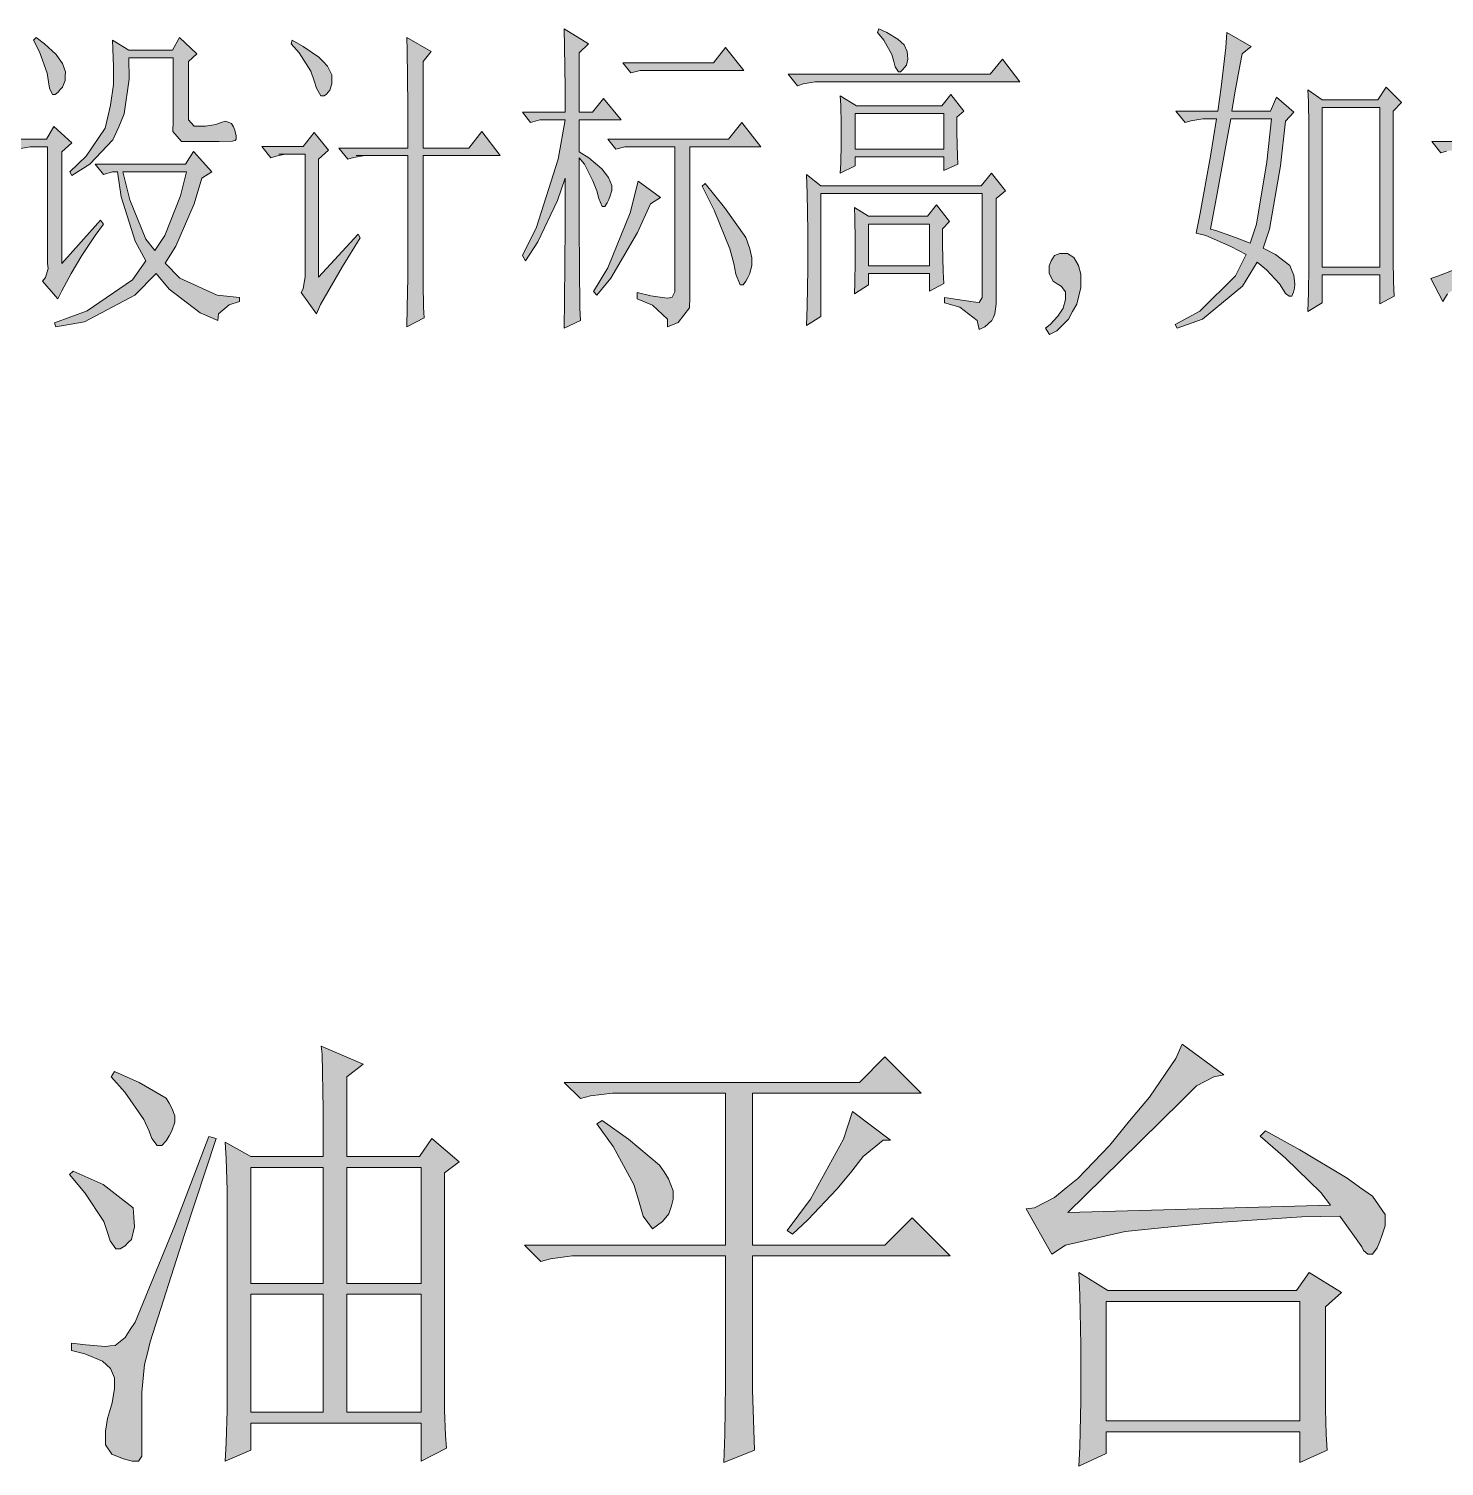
# Model space of a CAD drawing. Header units: millimetres. Extents: x 0 to 586, y 0 to 414.
# Drawn here: x 407.25 to 424.46, y 130.08 to 147.56 of the extents above; entities that cross this region are included whole.
import ezdxf

# ---------------------------------------------------------------- set-up
doc = ezdxf.new("R2010")
doc.units = ezdxf.units.MM

msp = doc.modelspace()

# ---------------------------------------------------------------- hatches: boundary and pattern name
h = msp.add_hatch(color=0)
h.dxf.hatch_style = 2
h.paths.add_polyline_path([(413.945917, 145.990028), (413.945917, 145.153944), (413.952972, 144.166167), (413.960028, 144.014472), (413.762472, 143.919222), (413.766, 144.250833), (413.773056, 145.161), (413.773056, 145.743083), (413.681333, 145.471444), (413.441444, 144.9705), (413.293278, 144.737667), (413.254472, 144.801167), (413.427333, 145.146889), (413.688389, 145.972389), (413.773056, 146.452167), (413.466139, 146.452167), (413.35325, 146.420417), (413.254472, 146.543889), (413.773056, 146.543889), (413.773056, 146.836694), (413.766, 147.344694), (413.762472, 147.559889), (414.058806, 147.376444), (413.945917, 147.267083), (413.945917, 146.543889), (414.108194, 146.543889), (414.24225, 146.713222), (414.453917, 146.452167), (413.945917, 146.452167), (413.945917, 146.064111), (414.062333, 145.990028), (414.221083, 145.855972), (414.259889, 145.803056), (414.302222, 145.750139), (414.341028, 145.654889), (414.341028, 145.619611), (414.341028, 145.594917), (414.323389, 145.527889), (414.30575, 145.485556), (414.284583, 145.443222), (414.256361, 145.400889), (414.24225, 145.400889), (414.224611, 145.400889), (414.182278, 145.496139), (414.157583, 145.587861), (414.111722, 145.711333), (414.009417, 145.912417)])
h = msp.add_hatch(color=0)
h.dxf.hatch_style = 2
h.paths.add_polyline_path([(417.572472, 147.514028), (417.586583, 147.559889), (417.685361, 147.514028), (417.819417, 147.432889), (417.858222, 147.397611), (417.8935, 147.365861), (417.932306, 147.284722), (417.935833, 147.238861), (417.939361, 147.189472), (417.921722, 147.118917), (417.900556, 147.090694), (417.879389, 147.062472), (417.851167, 147.037778), (417.826472, 147.037778), (417.787667, 147.09775), (417.770028, 147.16125), (417.745333, 147.245917), (417.646556, 147.422306)])
h = msp.add_hatch(color=0)
h.paths.add_polyline_path([(421.816389, 147.514028), (422.112722, 147.344694), (422.003361, 147.252972), (421.978667, 147.1295), (421.915167, 146.78025), (421.879889, 146.558), (422.349083, 146.558), (422.419639, 146.727333), (422.631306, 146.543889), (422.532528, 146.434528), (422.469028, 145.894778), (422.334972, 145.122194), (422.260889, 144.892889), (422.409056, 144.815278), (422.581917, 144.681222), (422.606611, 144.62125), (422.631306, 144.564806), (422.645417, 144.455444), (422.638361, 144.406056), (422.627778, 144.356667), (422.606611, 144.307278), (422.5925, 144.307278), (422.574861, 144.307278), (422.532528, 144.342556), (422.507833, 144.381361), (422.458444, 144.458972), (422.299694, 144.628306), (422.186806, 144.723556), (422.006889, 144.43075), (421.520056, 144.028583), (421.213139, 143.919222), (421.188444, 143.965083), (421.488306, 144.127361), (421.922222, 144.554222), (422.05275, 144.815278), (421.865778, 144.914056), (421.562389, 145.044583), (421.445972, 145.076333), (421.495361, 145.316222), (421.618833, 146.011194), (421.692917, 146.466278), (421.60825, 146.466278), (421.527111, 146.466278), (421.378944, 146.441583), (421.311917, 146.420417), (421.199028, 146.558), (421.707028, 146.558), (421.749361, 146.850806), (421.805806, 147.330583)])
h.paths.add_polyline_path([(421.618833, 145.122194), (421.682333, 145.108083), (421.922222, 145.023417), (422.102139, 144.952861), (422.176222, 145.185694), (422.303222, 145.940639), (422.359667, 146.466278), (421.865778, 146.466278), (421.823444, 146.226389), (421.699972, 145.556111)])
h = msp.add_hatch(color=0)
h.dxf.hatch_style = 2
h.paths.add_polyline_path([(407.310167, 147.422306), (407.345444, 147.454056), (407.444222, 147.376444), (407.585333, 147.245917), (407.624139, 147.193), (407.662944, 147.136556), (407.70175, 147.03425), (407.698222, 146.984861), (407.694694, 146.931944), (407.662944, 146.850806), (407.634722, 146.822583), (407.610028, 146.790833), (407.57475, 146.759083), (407.543, 146.759083), (407.507722, 146.836694), (407.493611, 146.914306), (407.475972, 147.020139), (407.38425, 147.277667)])
h = msp.add_hatch(color=0)
h.dxf.hatch_style = 2
h.paths.add_polyline_path([(409.197528, 146.529778), (409.197528, 146.452167), (409.264556, 146.374556), (409.331583, 146.374556), (409.402139, 146.374556), (409.529139, 146.395722), (409.592639, 146.420417), (409.645556, 146.434528), (409.719639, 146.409833), (409.740806, 146.3675), (409.758444, 146.325167), (409.776083, 146.258139), (409.776083, 146.236972), (409.776083, 146.219333), (409.761972, 146.201694), (409.744333, 146.198167), (409.730222, 146.194639), (409.567944, 146.187583), (409.419778, 146.187583), (409.222222, 146.187583), (409.109333, 146.187583), (409.007028, 146.311056), (409.010556, 146.434528), (409.010556, 147.207111), (408.470806, 147.207111), (408.474333, 146.946056), (408.414361, 146.52625), (408.347333, 146.3675), (408.276778, 146.20875), (407.994556, 145.912417), (407.779361, 145.774833), (407.754667, 145.820694), (407.952222, 146.011194), (408.181528, 146.349861), (408.216806, 146.490972), (408.248556, 146.632083), (408.283833, 146.882556), (408.283833, 146.991917), (408.283833, 147.101278), (408.276778, 147.316472), (408.27325, 147.422306), (408.470806, 147.298833), (408.999972, 147.298833), (409.084639, 147.454056), (409.296306, 147.252972), (409.197528, 147.16125)])
h = msp.add_hatch(color=0)
h.dxf.hatch_style = 2
h.paths.add_polyline_path([(410.442833, 147.376444), (410.456944, 147.422306), (410.591, 147.344694), (410.777972, 147.214167), (410.830889, 147.16125), (410.883806, 147.104806), (410.936722, 146.998972), (410.936722, 146.946056), (410.936722, 146.889611), (410.915556, 146.812), (410.894389, 146.790833), (410.873222, 146.766139), (410.845, 146.744972), (410.806194, 146.744972), (410.74975, 146.836694), (410.725056, 146.928417), (410.682722, 147.044833), (410.541611, 147.267083)])
h = msp.add_hatch(color=0)
h.dxf.hatch_style = 2
h.paths.add_polyline_path([(411.861, 146.109972), (411.861, 146.628556), (411.853944, 147.298833), (411.850417, 147.454056), (412.14675, 147.284722), (412.047972, 147.16125), (412.047972, 146.109972), (412.601833, 146.109972), (412.760583, 146.311056), (412.982833, 146.01825), (412.047972, 146.01825), (412.047972, 144.614194), (412.047972, 144.4625), (412.0515, 144.17675), (412.058556, 144.046222), (411.850417, 143.936861), (411.853944, 144.17675), (411.861, 144.536583), (411.861, 144.660056), (411.861, 146.01825), (411.233056, 146.01825), (411.4165, 146.01825), (411.342417, 146.01825), (411.201306, 145.993556), (411.134278, 145.972389), (411.021389, 146.109972)])
h = msp.add_hatch(color=0)
h.dxf.hatch_style = 2
h.paths.add_polyline_path([(414.475083, 147.147139), (415.57575, 147.147139), (415.723917, 147.330583), (415.946167, 147.051889), (414.68675, 147.051889), (414.573861, 147.023667)])
h = msp.add_hatch(color=0)
h.dxf.hatch_style = 2
h.paths.add_polyline_path([(424.938472, 144.769417), (425.432361, 144.984611), (425.442944, 144.907), (424.998444, 144.670639), (424.501028, 144.339028), (424.444583, 144.243778), (424.296417, 144.522472), (424.3705, 144.547167), (424.603333, 144.638889), (424.765611, 144.705917), (424.765611, 146.095861), (424.716222, 146.095861), (424.635083, 146.095861), (424.486917, 146.071167), (424.419889, 146.05), (424.310528, 146.187583), (424.765611, 146.187583), (424.765611, 146.896667), (424.765611, 147.006028), (424.758556, 147.267083), (424.7515, 147.422306), (425.03725, 147.252972), (424.938472, 147.143611), (424.938472, 146.187583), (425.061944, 146.187583), (425.196, 146.356917), (425.407667, 146.095861), (424.938472, 146.095861)])
h = msp.add_hatch(color=0)
h.dxf.hatch_style = 2
h.paths.add_polyline_path([(416.485917, 147.006028), (418.94125, 147.006028), (419.089417, 147.189472), (419.301083, 146.914306), (416.895139, 146.914306), (416.814, 146.914306), (416.665833, 146.889611), (416.598806, 146.864917)])
h = msp.add_hatch(color=0)
h.paths.add_polyline_path([(423.841333, 144.847028), (423.841333, 144.755306), (423.844861, 144.483667), (423.851917, 144.307278), (423.679056, 144.215556), (423.679056, 144.568333), (422.977028, 144.568333), (422.977028, 144.229667), (422.804167, 144.120306), (422.811222, 144.353139), (422.81475, 144.660056), (422.81475, 144.737667), (422.81475, 146.247556), (422.81475, 146.388667), (422.811222, 146.674417), (422.804167, 146.819056), (422.977028, 146.695583), (423.654361, 146.695583), (423.753139, 146.850806), (423.940111, 146.663833), (423.841333, 146.558)])
h.paths.add_polyline_path([(422.977028, 146.603861), (422.977028, 144.660056), (423.679056, 144.660056), (423.679056, 146.603861)])
h = msp.add_hatch(color=0)
h.paths.add_polyline_path([(417.117389, 145.803056), (417.124444, 145.926528), (417.127972, 146.166417), (417.127972, 146.282833), (417.127972, 146.39925), (417.124444, 146.628556), (417.117389, 146.744972), (417.314944, 146.6215), (418.352111, 146.6215), (418.461472, 146.759083), (418.620222, 146.558), (418.535556, 146.483917), (418.535556, 146.296944), (418.542611, 146.011194), (418.546139, 145.912417), (418.376806, 145.834806), (418.376806, 146.004139), (417.300833, 146.004139), (417.300833, 145.894778)])
h.paths.add_polyline_path([(417.300833, 146.529778), (417.300833, 146.095861), (418.376806, 146.095861), (418.376806, 146.529778)])
h = msp.add_hatch(color=0)
h.dxf.hatch_style = 2
h.paths.add_polyline_path([(407.655889, 144.705917), (408.125083, 145.231556), (408.160361, 145.185694), (408.061583, 145.048111), (407.899306, 144.801167), (407.832278, 144.691806), (407.768778, 144.582444), (407.655889, 144.374306), (407.6065, 144.275528), (407.419528, 144.490722), (407.458333, 144.536583), (407.490083, 144.645944), (407.483028, 144.705917), (407.483028, 146.124083), (407.32075, 146.124083), (407.271361, 146.124083), (407.154944, 146.102917), (407.087917, 146.078222), (406.975028, 146.219333), (407.468917, 146.219333), (407.557111, 146.371028), (407.779361, 146.173472), (407.655889, 146.064111)])
h = msp.add_hatch(color=0)
h.dxf.hatch_style = 2
h.paths.add_polyline_path([(410.774444, 144.540111), (411.25775, 145.062222), (411.282444, 145.016361), (411.06725, 144.670639), (410.799139, 144.2085), (410.74975, 144.092083), (410.566306, 144.353139), (410.591, 144.399), (410.615694, 144.547167), (410.615694, 144.645944), (410.615694, 146.035889), (410.294667, 146.035889), (410.407556, 146.035889), (410.36875, 146.035889), (410.262917, 146.011194), (410.195889, 145.990028), (410.086528, 146.127611), (410.591, 146.127611), (410.725056, 146.296944), (410.897917, 146.08175), (410.774444, 145.972389)])
h = msp.add_hatch(color=0)
h.dxf.hatch_style = 2
h.paths.add_polyline_path([(414.647944, 144.353139), (414.817278, 144.314333), (415.014833, 144.282583), (415.043056, 144.289639), (415.074806, 144.296694), (415.106556, 144.360194), (415.106556, 144.413111), (415.106556, 146.124083), (414.499778, 146.124083), (414.390417, 146.095861), (414.291639, 146.219333), (415.759194, 146.219333), (415.921472, 146.420417), (416.154306, 146.124083), (415.29, 146.124083), (415.29, 144.289639), (415.286472, 144.166167), (415.148889, 143.989778), (415.018361, 143.936861), (415.018361, 144.028583), (414.834917, 144.197917), (414.647944, 144.275528)])
h = msp.add_hatch(color=0)
h.paths.add_polyline_path([(408.061583, 145.912417), (409.158722, 145.912417), (409.2575, 146.067639), (409.47975, 145.820694), (409.356278, 145.743083), (409.264556, 145.432639), (409.042306, 144.917583), (408.911778, 144.709444), (409.091694, 144.529528), (409.54325, 144.321389), (409.814889, 144.293167), (409.814889, 144.243778), (409.691417, 144.204972), (409.560889, 144.092083), (409.553833, 144.014472), (409.338639, 144.106194), (408.961167, 144.391944), (408.802417, 144.585972), (408.541361, 144.321389), (407.931056, 143.996833), (407.581806, 143.936861), (407.567694, 143.982722), (407.962806, 144.130889), (408.516667, 144.508361), (408.678944, 144.737667), (408.548417, 144.977556), (408.375556, 145.517306), (408.333222, 145.820694), (408.27325, 145.820694), (408.160361, 145.788944)])
h.paths.add_polyline_path([(408.396722, 145.820694), (408.481389, 145.4785), (408.678944, 145.00225), (408.788306, 144.864667), (408.90825, 145.048111), (409.09875, 145.527889), (409.172833, 145.820694)])
h = msp.add_hatch(color=0)
h.dxf.hatch_style = 2
h.paths.add_polyline_path([(418.387389, 144.293167), (418.542611, 144.268472), (418.733111, 144.24025), (418.768389, 144.236722), (418.807194, 144.233194), (418.842472, 144.293167), (418.842472, 144.353139), (418.842472, 145.556111), (416.881028, 145.556111), (416.881028, 144.060333), (416.708167, 143.950972), (416.715222, 144.183806), (416.722278, 144.642417), (416.722278, 144.871722), (416.722278, 145.0975), (416.715222, 145.556111), (416.708167, 145.788944), (416.881028, 145.651361), (418.831889, 145.651361), (418.955361, 145.803056), (419.128222, 145.587861), (419.015333, 145.496139), (419.015333, 144.293167), (419.015333, 144.215556), (418.997694, 144.095611), (418.980056, 144.053278), (418.962417, 144.010944), (418.874222, 143.936861), (418.807194, 143.905111), (418.7825, 144.014472), (418.570833, 144.17675), (418.387389, 144.229667)])
h = msp.add_hatch(color=0)
h.dxf.hatch_style = 2
h.paths.add_polyline_path([(414.662056, 145.707806), (414.933694, 145.51025), (414.810222, 145.432639), (414.655, 145.083389), (414.330444, 144.529528), (414.157583, 144.321389), (414.118778, 144.36725), (414.291639, 144.653), (414.563278, 145.323278)])
h = msp.add_hatch(color=0)
h.dxf.hatch_style = 2
h.paths.add_polyline_path([(415.476972, 145.679583), (415.709806, 145.386778), (415.970861, 145.023417), (415.995556, 144.952861), (416.02025, 144.885833), (416.044944, 144.776472), (416.044944, 144.737667), (416.044944, 144.68475), (416.02025, 144.582444), (415.995556, 144.536583), (415.970861, 144.490722), (415.939111, 144.444861), (415.900306, 144.444861), (415.847389, 144.575389), (415.822694, 144.705917), (415.776833, 144.885833), (415.586333, 145.355028), (415.438167, 145.647833)])
h = msp.add_hatch(color=0)
h.paths.add_polyline_path([(418.362694, 145.125722), (418.362694, 144.93875), (418.36975, 144.607139), (418.376806, 144.4625), (418.203944, 144.370778), (418.203944, 144.585972), (417.463111, 144.585972), (417.463111, 144.448389), (417.29025, 144.339028), (417.297306, 144.469556), (417.300833, 144.730611), (417.300833, 144.864667), (417.300833, 144.995194), (417.297306, 145.25625), (417.29025, 145.386778), (417.463111, 145.280944), (418.17925, 145.280944), (418.288611, 145.418528), (418.447361, 145.217444)])
h.paths.add_polyline_path([(417.463111, 145.185694), (417.463111, 144.677694), (418.203944, 144.677694), (418.203944, 145.185694)])
h = msp.add_hatch(color=0)
h.dxf.hatch_style = 2
h.paths.add_polyline_path([(419.657389, 144.645944), (419.657389, 144.677694), (419.682083, 144.737667), (419.70325, 144.769417), (419.724417, 144.801167), (419.787917, 144.829389), (419.83025, 144.829389), (419.879639, 144.829389), (419.95725, 144.78), (419.985472, 144.730611), (420.013694, 144.681222), (420.041917, 144.575389), (420.041917, 144.522472), (420.041917, 144.413111), (419.992528, 144.212028), (419.943139, 144.120306), (419.89375, 144.028583), (419.752639, 143.887472), (419.660917, 143.841611), (419.611528, 143.919222), (419.6715, 143.965083), (419.763222, 144.063861), (419.794972, 144.11325), (419.826722, 144.162639), (419.854944, 144.268472), (419.854944, 144.321389), (419.854944, 144.360194), (419.805556, 144.43075), (419.756167, 144.458972), (419.706778, 144.490722), (419.657389, 144.582444)])
h = msp.add_hatch(color=0)
h.paths.add_polyline_path([(409.642028, 130.146778), (409.652611, 130.369028), (409.666722, 130.764139), (409.666722, 130.940528), (409.666722, 133.25475), (409.666722, 133.441722), (409.652611, 133.82625), (409.642028, 134.023806), (409.952472, 133.847417), (410.834417, 133.847417), (410.834417, 134.422444), (410.820306, 135.092722), (410.809722, 135.1915), (411.317722, 134.972778), (411.120167, 134.817556), (411.120167, 133.847417), (412.002111, 133.847417), (412.153806, 134.069667), (412.485417, 133.783917), (412.309028, 133.649861), (412.309028, 130.919361), (412.309028, 130.764139), (412.319611, 130.457222), (412.330194, 130.302), (412.023278, 130.146778), (412.023278, 130.608917), (409.952472, 130.608917), (409.952472, 130.280833)])
h.paths.add_polyline_path([(411.120167, 132.17525), (411.120167, 130.739444), (412.023278, 130.739444), (412.023278, 132.17525)])
h.paths.add_polyline_path([(411.120167, 133.716889), (411.120167, 132.305778), (412.023278, 132.305778), (412.023278, 133.716889)])
h.paths.add_polyline_path([(409.952472, 132.17525), (409.952472, 130.739444), (410.834417, 130.739444), (410.834417, 132.17525)])
h.paths.add_polyline_path([(409.952472, 133.716889), (409.952472, 132.305778), (410.834417, 132.305778), (410.834417, 133.716889)])
h = msp.add_hatch(color=0)
h.dxf.hatch_style = 2
h.paths.add_polyline_path([(419.886694, 133.170083), (423.079333, 133.258278), (422.959389, 133.409972), (422.529, 133.829778), (422.222083, 134.094361), (422.289111, 134.161389), (422.705389, 133.928556), (423.280417, 133.586361), (423.432111, 133.477), (423.587333, 133.367639), (423.742556, 133.145389), (423.742556, 133.036028), (423.742556, 133.004278), (423.707278, 132.894917), (423.675528, 132.817306), (423.643778, 132.739694), (423.587333, 132.662083), (423.566167, 132.662083), (423.530889, 132.662083), (423.477972, 132.704417), (423.456806, 132.750278), (423.389778, 132.849056), (423.255722, 133.036028), (423.192222, 133.124222), (422.730083, 133.113639), (421.7035, 133.046611), (421.142583, 132.993694), (420.581667, 132.93725), (419.854944, 132.771444), (419.689139, 132.662083), (419.378694, 133.212417), (419.481, 133.223), (419.720889, 133.35), (419.865528, 133.466417), (420.006639, 133.582833), (420.394694, 133.988528), (420.634583, 134.281333), (420.878, 134.570611), (421.199028, 135.039806), (421.273111, 135.216194), (421.781111, 134.84225), (421.661167, 134.817556), (421.4495, 134.708194), (421.361306, 134.62), (421.262528, 134.521222), (420.525222, 133.7945)])
h = msp.add_hatch(color=0)
h.dxf.hatch_style = 2
h.paths.add_polyline_path([(416.052, 131.250972), (416.052, 131.007556), (416.066111, 130.52425), (416.076694, 130.280833), (415.70275, 130.129139), (415.713333, 130.467806), (415.723917, 131.085167), (415.723917, 131.360333), (415.723917, 132.640917), (414.005889, 132.640917), (413.86125, 132.640917), (413.596667, 132.605639), (413.476722, 132.573889), (413.279167, 132.771444), (415.723917, 132.771444), (415.723917, 134.62), (414.489194, 134.62), (414.348083, 134.62), (414.0835, 134.584722), (413.960028, 134.552972), (413.762472, 134.750528), (417.35375, 134.750528), (417.660667, 135.060972), (418.101639, 134.62), (416.052, 134.62), (416.052, 132.771444), (417.660667, 132.771444), (417.992278, 133.103056), (418.454417, 132.640917), (416.052, 132.640917)])
h = msp.add_hatch(color=0)
h.dxf.hatch_style = 2
h.paths.add_polyline_path([(408.297944, 134.881056), (408.597806, 134.750528), (408.925889, 134.5565), (408.961167, 134.496528), (408.992917, 134.436556), (409.028194, 134.344833), (409.028194, 134.309556), (409.028194, 134.267222), (408.992917, 134.161389), (408.961167, 134.101417), (408.925889, 134.041444), (408.872972, 133.981472), (408.851806, 133.981472), (408.816528, 133.981472), (408.7495, 134.069667), (408.71775, 134.157861), (408.650722, 134.298972), (408.421417, 134.630583), (408.255611, 134.817556)])
h = msp.add_hatch(color=0)
h.dxf.hatch_style = 2
h.paths.add_polyline_path([(417.265556, 134.39775), (417.727694, 134.0485), (417.6395, 134.0485), (417.396083, 133.850944), (417.244389, 133.649861), (417.078583, 133.452306), (416.725806, 133.078361), (416.538833, 132.9055), (416.471806, 132.947833), (416.757556, 133.332361), (417.156194, 134.059083)])
h = msp.add_hatch(color=0)
h.dxf.hatch_style = 2
h.paths.add_polyline_path([(414.224611, 134.288389), (414.545639, 134.059083), (414.919583, 133.745111), (414.976028, 133.663972), (415.028944, 133.579306), (415.085389, 133.431139), (415.085389, 133.367639), (415.085389, 133.332361), (415.06775, 133.251222), (415.050111, 133.201833), (415.036, 133.152444), (414.958389, 133.057194), (414.898417, 133.014861), (414.834917, 132.969), (414.722028, 133.124222), (414.665583, 133.321778), (414.609139, 133.50875), (414.358667, 133.970889), (414.157583, 134.246056)])
h = msp.add_hatch(color=0)
h.dxf.hatch_style = 2
h.paths.add_polyline_path([(409.532667, 134.066139), (409.148139, 132.901972), (408.728333, 131.596694), (408.696583, 131.459111), (408.661306, 131.321528), (408.629556, 130.982861), (408.629556, 130.785306), (408.629556, 130.58775), (408.629556, 130.330222), (408.629556, 130.266722), (408.629556, 130.20675), (408.587222, 130.146778), (408.541361, 130.146778), (408.509611, 130.146778), (408.403778, 130.175), (408.333222, 130.203222), (408.262667, 130.231444), (408.188583, 130.344333), (408.188583, 130.432528), (408.188583, 130.510139), (408.20975, 130.665361), (408.234444, 130.742972), (408.266194, 130.852333), (408.297944, 131.028722), (408.297944, 131.09575), (408.297944, 131.15925), (408.248556, 131.272139), (408.199167, 131.314472), (408.149778, 131.360333), (407.934583, 131.448528), (407.772306, 131.490861), (407.772306, 131.579056), (407.948694, 131.557889), (408.185056, 131.54025), (408.245028, 131.547306), (408.305, 131.550833), (408.424944, 131.649611), (408.488444, 131.744861), (408.548417, 131.836583), (409.028194, 133.011333), (409.444472, 134.090833)])
h = msp.add_hatch(color=0)
h.dxf.hatch_style = 2
h.paths.add_polyline_path([(407.793472, 133.671028), (408.156833, 133.50875), (408.523722, 133.226528), (408.530778, 133.110111), (408.537833, 132.993694), (408.502556, 132.842), (408.46375, 132.803194), (408.424944, 132.764389), (408.364972, 132.725583), (408.343806, 132.725583), (408.312056, 132.725583), (408.245028, 132.824361), (408.20975, 132.923139), (408.167417, 133.057194), (407.934583, 133.406444), (407.747611, 133.628694)])
h = msp.add_hatch(color=0)
h.paths.add_polyline_path([(420.017222, 130.083278), (420.031333, 130.316111), (420.041917, 130.880556), (420.041917, 131.219222), (420.041917, 131.554361), (420.031333, 132.164667), (420.017222, 132.439833), (420.37, 132.221111), (422.663056, 132.221111), (422.818278, 132.439833), (423.213389, 132.196417), (423.015833, 132.020028), (423.015833, 130.898194), (423.015833, 130.77825), (423.026417, 130.467806), (423.037, 130.280833), (422.705389, 130.129139), (422.705389, 130.503083), (420.348833, 130.503083), (420.348833, 130.2385)])
h.paths.add_polyline_path([(420.348833, 132.087056), (420.348833, 130.633611), (422.705389, 130.633611), (422.705389, 132.087056)])

# ---------------------------------------------------------------- linework, layer by layer
at = {"color": 0, "lineweight": 0}
for points in [[(413.945917, 145.990028), (413.945917, 145.153944), (413.952972, 144.166167), (413.960028, 144.014472), (413.762472, 143.919222), (413.766, 144.250833), (413.773056, 145.161), (413.773056, 145.743083), (413.681333, 145.471444), (413.441444, 144.9705), (413.293278, 144.737667), (413.254472, 144.801167), (413.427333, 145.146889), (413.688389, 145.972389), (413.773056, 146.452167), (413.466139, 146.452167), (413.35325, 146.420417), (413.254472, 146.543889), (413.773056, 146.543889), (413.773056, 146.836694), (413.766, 147.344694), (413.762472, 147.559889), (414.058806, 147.376444), (413.945917, 147.267083), (413.945917, 146.543889), (414.108194, 146.543889), (414.24225, 146.713222), (414.453917, 146.452167), (413.945917, 146.452167), (413.945917, 146.064111), (414.062333, 145.990028), (414.221083, 145.855972), (414.259889, 145.803056), (414.302222, 145.750139), (414.341028, 145.654889), (414.341028, 145.619611), (414.341028, 145.594917), (414.323389, 145.527889), (414.30575, 145.485556), (414.284583, 145.443222), (414.256361, 145.400889), (414.24225, 145.400889), (414.224611, 145.400889), (414.182278, 145.496139), (414.157583, 145.587861), (414.111722, 145.711333), (414.009417, 145.912417)], [(417.572472, 147.514028), (417.586583, 147.559889), (417.685361, 147.514028), (417.819417, 147.432889), (417.858222, 147.397611), (417.8935, 147.365861), (417.932306, 147.284722), (417.935833, 147.238861), (417.939361, 147.189472), (417.921722, 147.118917), (417.900556, 147.090694), (417.879389, 147.062472), (417.851167, 147.037778), (417.826472, 147.037778), (417.787667, 147.09775), (417.770028, 147.16125), (417.745333, 147.245917), (417.646556, 147.422306)], [(421.816389, 147.514028), (422.112722, 147.344694), (422.003361, 147.252972), (421.978667, 147.1295), (421.915167, 146.78025), (421.879889, 146.558), (422.349083, 146.558), (422.419639, 146.727333), (422.631306, 146.543889), (422.532528, 146.434528), (422.469028, 145.894778), (422.334972, 145.122194), (422.260889, 144.892889), (422.409056, 144.815278), (422.581917, 144.681222), (422.606611, 144.62125), (422.631306, 144.564806), (422.645417, 144.455444), (422.638361, 144.406056), (422.627778, 144.356667), (422.606611, 144.307278), (422.5925, 144.307278), (422.574861, 144.307278), (422.532528, 144.342556), (422.507833, 144.381361), (422.458444, 144.458972), (422.299694, 144.628306), (422.186806, 144.723556), (422.006889, 144.43075), (421.520056, 144.028583), (421.213139, 143.919222), (421.188444, 143.965083), (421.488306, 144.127361), (421.922222, 144.554222), (422.05275, 144.815278), (421.865778, 144.914056), (421.562389, 145.044583), (421.445972, 145.076333), (421.495361, 145.316222), (421.618833, 146.011194), (421.692917, 146.466278), (421.60825, 146.466278), (421.527111, 146.466278), (421.378944, 146.441583), (421.311917, 146.420417), (421.199028, 146.558), (421.707028, 146.558), (421.749361, 146.850806), (421.805806, 147.330583)], [(407.310167, 147.422306), (407.345444, 147.454056), (407.444222, 147.376444), (407.585333, 147.245917), (407.624139, 147.193), (407.662944, 147.136556), (407.70175, 147.03425), (407.698222, 146.984861), (407.694694, 146.931944), (407.662944, 146.850806), (407.634722, 146.822583), (407.610028, 146.790833), (407.57475, 146.759083), (407.543, 146.759083), (407.507722, 146.836694), (407.493611, 146.914306), (407.475972, 147.020139), (407.38425, 147.277667)], [(409.197528, 146.529778), (409.197528, 146.452167), (409.264556, 146.374556), (409.331583, 146.374556), (409.402139, 146.374556), (409.529139, 146.395722), (409.592639, 146.420417), (409.645556, 146.434528), (409.719639, 146.409833), (409.740806, 146.3675), (409.758444, 146.325167), (409.776083, 146.258139), (409.776083, 146.236972), (409.776083, 146.219333), (409.761972, 146.201694), (409.744333, 146.198167), (409.730222, 146.194639), (409.567944, 146.187583), (409.419778, 146.187583), (409.222222, 146.187583), (409.109333, 146.187583), (409.007028, 146.311056), (409.010556, 146.434528), (409.010556, 147.207111), (408.470806, 147.207111), (408.474333, 146.946056), (408.414361, 146.52625), (408.347333, 146.3675), (408.276778, 146.20875), (407.994556, 145.912417), (407.779361, 145.774833), (407.754667, 145.820694), (407.952222, 146.011194), (408.181528, 146.349861), (408.216806, 146.490972), (408.248556, 146.632083), (408.283833, 146.882556), (408.283833, 146.991917), (408.283833, 147.101278), (408.276778, 147.316472), (408.27325, 147.422306), (408.470806, 147.298833), (408.999972, 147.298833), (409.084639, 147.454056), (409.296306, 147.252972), (409.197528, 147.16125)], [(410.442833, 147.376444), (410.456944, 147.422306), (410.591, 147.344694), (410.777972, 147.214167), (410.830889, 147.16125), (410.883806, 147.104806), (410.936722, 146.998972), (410.936722, 146.946056), (410.936722, 146.889611), (410.915556, 146.812), (410.894389, 146.790833), (410.873222, 146.766139), (410.845, 146.744972), (410.806194, 146.744972), (410.74975, 146.836694), (410.725056, 146.928417), (410.682722, 147.044833), (410.541611, 147.267083)], [(411.861, 146.109972), (411.861, 146.628556), (411.853944, 147.298833), (411.850417, 147.454056), (412.14675, 147.284722), (412.047972, 147.16125), (412.047972, 146.109972), (412.601833, 146.109972), (412.760583, 146.311056), (412.982833, 146.01825), (412.047972, 146.01825), (412.047972, 144.614194), (412.047972, 144.4625), (412.0515, 144.17675), (412.058556, 144.046222), (411.850417, 143.936861), (411.853944, 144.17675), (411.861, 144.536583), (411.861, 144.660056), (411.861, 146.01825), (411.233056, 146.01825), (411.4165, 146.01825), (411.342417, 146.01825), (411.201306, 145.993556), (411.134278, 145.972389), (411.021389, 146.109972)], [(414.475083, 147.147139), (415.57575, 147.147139), (415.723917, 147.330583), (415.946167, 147.051889), (414.68675, 147.051889), (414.573861, 147.023667)], [(416.485917, 147.006028), (418.94125, 147.006028), (419.089417, 147.189472), (419.301083, 146.914306), (416.895139, 146.914306), (416.814, 146.914306), (416.665833, 146.889611), (416.598806, 146.864917)], [(423.841333, 144.847028), (423.841333, 144.755306), (423.844861, 144.483667), (423.851917, 144.307278), (423.679056, 144.215556), (423.679056, 144.568333), (422.977028, 144.568333), (422.977028, 144.229667), (422.804167, 144.120306), (422.811222, 144.353139), (422.81475, 144.660056), (422.81475, 144.737667), (422.81475, 146.247556), (422.81475, 146.388667), (422.811222, 146.674417), (422.804167, 146.819056), (422.977028, 146.695583), (423.654361, 146.695583), (423.753139, 146.850806), (423.940111, 146.663833), (423.841333, 146.558)], [(417.117389, 145.803056), (417.124444, 145.926528), (417.127972, 146.166417), (417.127972, 146.282833), (417.127972, 146.39925), (417.124444, 146.628556), (417.117389, 146.744972), (417.314944, 146.6215), (418.352111, 146.6215), (418.461472, 146.759083), (418.620222, 146.558), (418.535556, 146.483917), (418.535556, 146.296944), (418.542611, 146.011194), (418.546139, 145.912417), (418.376806, 145.834806), (418.376806, 146.004139), (417.300833, 146.004139), (417.300833, 145.894778)], [(417.300833, 146.529778), (417.300833, 146.095861), (418.376806, 146.095861), (418.376806, 146.529778)], [(421.618833, 145.122194), (421.682333, 145.108083), (421.922222, 145.023417), (422.102139, 144.952861), (422.176222, 145.185694), (422.303222, 145.940639), (422.359667, 146.466278), (421.865778, 146.466278), (421.823444, 146.226389), (421.699972, 145.556111)], [(422.977028, 146.603861), (422.977028, 144.660056), (423.679056, 144.660056), (423.679056, 146.603861)], [(407.655889, 144.705917), (408.125083, 145.231556), (408.160361, 145.185694), (408.061583, 145.048111), (407.899306, 144.801167), (407.832278, 144.691806), (407.768778, 144.582444), (407.655889, 144.374306), (407.6065, 144.275528), (407.419528, 144.490722), (407.458333, 144.536583), (407.490083, 144.645944), (407.483028, 144.705917), (407.483028, 146.124083), (407.32075, 146.124083), (407.271361, 146.124083), (407.154944, 146.102917), (407.087917, 146.078222), (406.975028, 146.219333), (407.468917, 146.219333), (407.557111, 146.371028), (407.779361, 146.173472), (407.655889, 146.064111)], [(410.774444, 144.540111), (411.25775, 145.062222), (411.282444, 145.016361), (411.06725, 144.670639), (410.799139, 144.2085), (410.74975, 144.092083), (410.566306, 144.353139), (410.591, 144.399), (410.615694, 144.547167), (410.615694, 144.645944), (410.615694, 146.035889), (410.294667, 146.035889), (410.407556, 146.035889), (410.36875, 146.035889), (410.262917, 146.011194), (410.195889, 145.990028), (410.086528, 146.127611), (410.591, 146.127611), (410.725056, 146.296944), (410.897917, 146.08175), (410.774444, 145.972389)], [(414.647944, 144.353139), (414.817278, 144.314333), (415.014833, 144.282583), (415.043056, 144.289639), (415.074806, 144.296694), (415.106556, 144.360194), (415.106556, 144.413111), (415.106556, 146.124083), (414.499778, 146.124083), (414.390417, 146.095861), (414.291639, 146.219333), (415.759194, 146.219333), (415.921472, 146.420417), (416.154306, 146.124083), (415.29, 146.124083), (415.29, 144.289639), (415.286472, 144.166167), (415.148889, 143.989778), (415.018361, 143.936861), (415.018361, 144.028583), (414.834917, 144.197917), (414.647944, 144.275528)], [(408.061583, 145.912417), (409.158722, 145.912417), (409.2575, 146.067639), (409.47975, 145.820694), (409.356278, 145.743083), (409.264556, 145.432639), (409.042306, 144.917583), (408.911778, 144.709444), (409.091694, 144.529528), (409.54325, 144.321389), (409.814889, 144.293167), (409.814889, 144.243778), (409.691417, 144.204972), (409.560889, 144.092083), (409.553833, 144.014472), (409.338639, 144.106194), (408.961167, 144.391944), (408.802417, 144.585972), (408.541361, 144.321389), (407.931056, 143.996833), (407.581806, 143.936861), (407.567694, 143.982722), (407.962806, 144.130889), (408.516667, 144.508361), (408.678944, 144.737667), (408.548417, 144.977556), (408.375556, 145.517306), (408.333222, 145.820694), (408.27325, 145.820694), (408.160361, 145.788944)], [(408.396722, 145.820694), (408.481389, 145.4785), (408.678944, 145.00225), (408.788306, 144.864667), (408.90825, 145.048111), (409.09875, 145.527889), (409.172833, 145.820694)], [(418.387389, 144.293167), (418.542611, 144.268472), (418.733111, 144.24025), (418.768389, 144.236722), (418.807194, 144.233194), (418.842472, 144.293167), (418.842472, 144.353139), (418.842472, 145.556111), (416.881028, 145.556111), (416.881028, 144.060333), (416.708167, 143.950972), (416.715222, 144.183806), (416.722278, 144.642417), (416.722278, 144.871722), (416.722278, 145.0975), (416.715222, 145.556111), (416.708167, 145.788944), (416.881028, 145.651361), (418.831889, 145.651361), (418.955361, 145.803056), (419.128222, 145.587861), (419.015333, 145.496139), (419.015333, 144.293167), (419.015333, 144.215556), (418.997694, 144.095611), (418.980056, 144.053278), (418.962417, 144.010944), (418.874222, 143.936861), (418.807194, 143.905111), (418.7825, 144.014472), (418.570833, 144.17675), (418.387389, 144.229667)], [(414.662056, 145.707806), (414.933694, 145.51025), (414.810222, 145.432639), (414.655, 145.083389), (414.330444, 144.529528), (414.157583, 144.321389), (414.118778, 144.36725), (414.291639, 144.653), (414.563278, 145.323278)], [(415.476972, 145.679583), (415.709806, 145.386778), (415.970861, 145.023417), (415.995556, 144.952861), (416.02025, 144.885833), (416.044944, 144.776472), (416.044944, 144.737667), (416.044944, 144.68475), (416.02025, 144.582444), (415.995556, 144.536583), (415.970861, 144.490722), (415.939111, 144.444861), (415.900306, 144.444861), (415.847389, 144.575389), (415.822694, 144.705917), (415.776833, 144.885833), (415.586333, 145.355028), (415.438167, 145.647833)], [(418.362694, 145.125722), (418.362694, 144.93875), (418.36975, 144.607139), (418.376806, 144.4625), (418.203944, 144.370778), (418.203944, 144.585972), (417.463111, 144.585972), (417.463111, 144.448389), (417.29025, 144.339028), (417.297306, 144.469556), (417.300833, 144.730611), (417.300833, 144.864667), (417.300833, 144.995194), (417.297306, 145.25625), (417.29025, 145.386778), (417.463111, 145.280944), (418.17925, 145.280944), (418.288611, 145.418528), (418.447361, 145.217444)], [(417.463111, 145.185694), (417.463111, 144.677694), (418.203944, 144.677694), (418.203944, 145.185694)], [(419.657389, 144.645944), (419.657389, 144.677694), (419.682083, 144.737667), (419.70325, 144.769417), (419.724417, 144.801167), (419.787917, 144.829389), (419.83025, 144.829389), (419.879639, 144.829389), (419.95725, 144.78), (419.985472, 144.730611), (420.013694, 144.681222), (420.041917, 144.575389), (420.041917, 144.522472), (420.041917, 144.413111), (419.992528, 144.212028), (419.943139, 144.120306), (419.89375, 144.028583), (419.752639, 143.887472), (419.660917, 143.841611), (419.611528, 143.919222), (419.6715, 143.965083), (419.763222, 144.063861), (419.794972, 144.11325), (419.826722, 144.162639), (419.854944, 144.268472), (419.854944, 144.321389), (419.854944, 144.360194), (419.805556, 144.43075), (419.756167, 144.458972), (419.706778, 144.490722), (419.657389, 144.582444)], [(409.642028, 130.146778), (409.652611, 130.369028), (409.666722, 130.764139), (409.666722, 130.940528), (409.666722, 133.25475), (409.666722, 133.441722), (409.652611, 133.82625), (409.642028, 134.023806), (409.952472, 133.847417), (410.834417, 133.847417), (410.834417, 134.422444), (410.820306, 135.092722), (410.809722, 135.1915), (411.317722, 134.972778), (411.120167, 134.817556), (411.120167, 133.847417), (412.002111, 133.847417), (412.153806, 134.069667), (412.485417, 133.783917), (412.309028, 133.649861), (412.309028, 130.919361), (412.309028, 130.764139), (412.319611, 130.457222), (412.330194, 130.302), (412.023278, 130.146778), (412.023278, 130.608917), (409.952472, 130.608917), (409.952472, 130.280833)], [(419.886694, 133.170083), (423.079333, 133.258278), (422.959389, 133.409972), (422.529, 133.829778), (422.222083, 134.094361), (422.289111, 134.161389), (422.705389, 133.928556), (423.280417, 133.586361), (423.432111, 133.477), (423.587333, 133.367639), (423.742556, 133.145389), (423.742556, 133.036028), (423.742556, 133.004278), (423.707278, 132.894917), (423.675528, 132.817306), (423.643778, 132.739694), (423.587333, 132.662083), (423.566167, 132.662083), (423.530889, 132.662083), (423.477972, 132.704417), (423.456806, 132.750278), (423.389778, 132.849056), (423.255722, 133.036028), (423.192222, 133.124222), (422.730083, 133.113639), (421.7035, 133.046611), (421.142583, 132.993694), (420.581667, 132.93725), (419.854944, 132.771444), (419.689139, 132.662083), (419.378694, 133.212417), (419.481, 133.223), (419.720889, 133.35), (419.865528, 133.466417), (420.006639, 133.582833), (420.394694, 133.988528), (420.634583, 134.281333), (420.878, 134.570611), (421.199028, 135.039806), (421.273111, 135.216194), (421.781111, 134.84225), (421.661167, 134.817556), (421.4495, 134.708194), (421.361306, 134.62), (421.262528, 134.521222), (420.525222, 133.7945)], [(416.052, 131.250972), (416.052, 131.007556), (416.066111, 130.52425), (416.076694, 130.280833), (415.70275, 130.129139), (415.713333, 130.467806), (415.723917, 131.085167), (415.723917, 131.360333), (415.723917, 132.640917), (414.005889, 132.640917), (413.86125, 132.640917), (413.596667, 132.605639), (413.476722, 132.573889), (413.279167, 132.771444), (415.723917, 132.771444), (415.723917, 134.62), (414.489194, 134.62), (414.348083, 134.62), (414.0835, 134.584722), (413.960028, 134.552972), (413.762472, 134.750528), (417.35375, 134.750528), (417.660667, 135.060972), (418.101639, 134.62), (416.052, 134.62), (416.052, 132.771444), (417.660667, 132.771444), (417.992278, 133.103056), (418.454417, 132.640917), (416.052, 132.640917)], [(408.297944, 134.881056), (408.597806, 134.750528), (408.925889, 134.5565), (408.961167, 134.496528), (408.992917, 134.436556), (409.028194, 134.344833), (409.028194, 134.309556), (409.028194, 134.267222), (408.992917, 134.161389), (408.961167, 134.101417), (408.925889, 134.041444), (408.872972, 133.981472), (408.851806, 133.981472), (408.816528, 133.981472), (408.7495, 134.069667), (408.71775, 134.157861), (408.650722, 134.298972), (408.421417, 134.630583), (408.255611, 134.817556)], [(417.265556, 134.39775), (417.727694, 134.0485), (417.6395, 134.0485), (417.396083, 133.850944), (417.244389, 133.649861), (417.078583, 133.452306), (416.725806, 133.078361), (416.538833, 132.9055), (416.471806, 132.947833), (416.757556, 133.332361), (417.156194, 134.059083)], [(414.224611, 134.288389), (414.545639, 134.059083), (414.919583, 133.745111), (414.976028, 133.663972), (415.028944, 133.579306), (415.085389, 133.431139), (415.085389, 133.367639), (415.085389, 133.332361), (415.06775, 133.251222), (415.050111, 133.201833), (415.036, 133.152444), (414.958389, 133.057194), (414.898417, 133.014861), (414.834917, 132.969), (414.722028, 133.124222), (414.665583, 133.321778), (414.609139, 133.50875), (414.358667, 133.970889), (414.157583, 134.246056)], [(409.532667, 134.066139), (409.148139, 132.901972), (408.728333, 131.596694), (408.696583, 131.459111), (408.661306, 131.321528), (408.629556, 130.982861), (408.629556, 130.785306), (408.629556, 130.58775), (408.629556, 130.330222), (408.629556, 130.266722), (408.629556, 130.20675), (408.587222, 130.146778), (408.541361, 130.146778), (408.509611, 130.146778), (408.403778, 130.175), (408.333222, 130.203222), (408.262667, 130.231444), (408.188583, 130.344333), (408.188583, 130.432528), (408.188583, 130.510139), (408.20975, 130.665361), (408.234444, 130.742972), (408.266194, 130.852333), (408.297944, 131.028722), (408.297944, 131.09575), (408.297944, 131.15925), (408.248556, 131.272139), (408.199167, 131.314472), (408.149778, 131.360333), (407.934583, 131.448528), (407.772306, 131.490861), (407.772306, 131.579056), (407.948694, 131.557889), (408.185056, 131.54025), (408.245028, 131.547306), (408.305, 131.550833), (408.424944, 131.649611), (408.488444, 131.744861), (408.548417, 131.836583), (409.028194, 133.011333), (409.444472, 134.090833)], [(409.952472, 133.716889), (409.952472, 132.305778), (410.834417, 132.305778), (410.834417, 133.716889)], [(411.120167, 133.716889), (411.120167, 132.305778), (412.023278, 132.305778), (412.023278, 133.716889)], [(407.793472, 133.671028), (408.156833, 133.50875), (408.523722, 133.226528), (408.530778, 133.110111), (408.537833, 132.993694), (408.502556, 132.842), (408.46375, 132.803194), (408.424944, 132.764389), (408.364972, 132.725583), (408.343806, 132.725583), (408.312056, 132.725583), (408.245028, 132.824361), (408.20975, 132.923139), (408.167417, 133.057194), (407.934583, 133.406444), (407.747611, 133.628694)], [(420.017222, 130.083278), (420.031333, 130.316111), (420.041917, 130.880556), (420.041917, 131.219222), (420.041917, 131.554361), (420.031333, 132.164667), (420.017222, 132.439833), (420.37, 132.221111), (422.663056, 132.221111), (422.818278, 132.439833), (423.213389, 132.196417), (423.015833, 132.020028), (423.015833, 130.898194), (423.015833, 130.77825), (423.026417, 130.467806), (423.037, 130.280833), (422.705389, 130.129139), (422.705389, 130.503083), (420.348833, 130.503083), (420.348833, 130.2385)], [(409.952472, 132.17525), (409.952472, 130.739444), (410.834417, 130.739444), (410.834417, 132.17525)], [(411.120167, 132.17525), (411.120167, 130.739444), (412.023278, 130.739444), (412.023278, 132.17525)], [(420.348833, 132.087056), (420.348833, 130.633611), (422.705389, 130.633611), (422.705389, 132.087056)]]:
    msp.add_lwpolyline(points, close=True, dxfattribs=at)
for points in [[(424.486917, 146.071167), (424.419889, 146.05), (424.310528, 146.187583), (424.765611, 146.187583)], [(424.501028, 144.339028), (424.444583, 144.243778), (424.296417, 144.522472), (424.3705, 144.547167), (424.603333, 144.638889)]]:
    msp.add_lwpolyline(points, dxfattribs=at)

doc.saveas('drawing.dxf')
